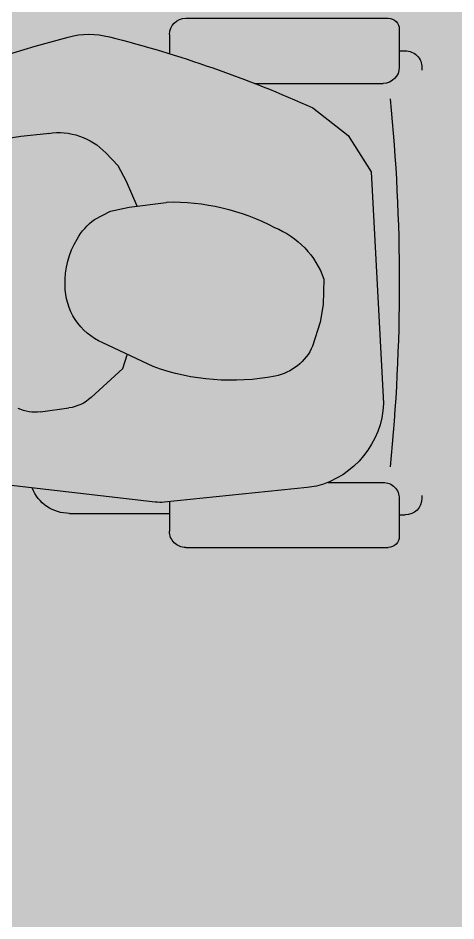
# Model space of a CAD drawing. Extents: x 11034434 to 11724204, y -4674497 to -3911811.
# Drawn here: x 11296551 to 11297080, y -4642710 to -4641619 of the extents above; entities that cross this region are included whole.
import ezdxf

# ---------------------------------------------------------------- set-up
doc = ezdxf.new("R2010")
doc.units = 0
doc.header["$MEASUREMENT"] = 0
doc.layers.get('0').update_dxf_attribs({"color": 251, "linetype": 'CONTINUOUS'})
doc.layers.add('HATCH', color=251, linetype='CONTINUOUS')

msp = doc.modelspace()

# ---------------------------------------------------------------- hatches: boundary and pattern name
at = {"layer": 'HATCH', "ltscale": 500}
h = msp.add_hatch(color=251, dxfattribs=at)
h.dxf.hatch_style = 1
h.paths.add_polyline_path([(11284390.66743924, -4648801.970135776), (11284690.66743953, -4648801.970135776), (11284690.66743953, -4649701.970135774), (11284390.66743924, -4649701.970135774)])
h.paths.add_polyline_path([(11327800.66743947, -4652666.970135772), (11328700.66743918, -4652666.970135772), (11328700.66743918, -4652966.970135771), (11327800.66743947, -4652966.970135771)])
h.paths.add_polyline_path([(11302215.66743951, -4658731.970135761), (11302515.66743921, -4658731.970135761), (11302515.66743921, -4659631.971005393), (11302215.66743951, -4659631.971005393)])
h.paths.add_polyline_path([(11324600.66743918, -4658731.970135761), (11325200.66743918, -4658731.970135761), (11325200.66743918, -4659031.970135761), (11324600.66743918, -4659031.970135761)])
h.paths.add_polyline_path([(11280960.66743954, -4640611.970135786), (11281710.66743954, -4640611.970135786), (11281710.66743954, -4640911.970135787), (11280960.66743954, -4640911.970135787)])
h.paths.add_polyline_path([(11280960.66743954, -4644141.97013578), (11281860.66743954, -4644141.97013578), (11281860.66743954, -4644441.970135782), (11280960.66743954, -4644441.970135782)])
h.paths.add_polyline_path([(11317942.4065698, -4658631.970135763), (11318770.66743949, -4658631.970135763), (11318770.66743949, -4658931.970135761), (11317942.4065698, -4658931.970135761)])
h.paths.add_polyline_path([(11294185.66743952, -4658031.969266132), (11294485.66743952, -4658031.969266132), (11294485.66743952, -4658931.970135761), (11294185.66743952, -4658931.970135761)])
h.paths.add_polyline_path([(11288015.66743923, -4658181.969266132), (11288315.66743953, -4658181.969266132), (11288315.66743953, -4658931.970135761), (11288015.66743923, -4658931.970135761)])
h.paths.add_polyline_path([(11287690.66743953, -4658956.970135761), (11287990.66743953, -4658956.970135761), (11287990.66743953, -4659706.971005393), (11287690.66743953, -4659706.971005393)])
h.paths.add_polyline_path([(11280960.66743954, -4629741.970135801), (11281710.66743954, -4629741.970135801), (11281710.66743954, -4630041.970135801), (11280960.66743954, -4630041.970135801)])
h.paths.add_polyline_path([(11327800.66743947, -4629741.970135802), (11328700.66743917, -4629741.970135802), (11328700.66743917, -4630041.970135801), (11327800.66743947, -4630041.970135801)])
h.paths.add_polyline_path([(11280860.66743954, -4648801.970135776), (11281160.66743924, -4648801.970135776), (11281160.66743924, -4649701.970135774), (11280860.66743954, -4649701.970135774)])
h.paths.add_polyline_path([(11287690.66743953, -4658181.969266132), (11287990.66743953, -4658181.969266132), (11287990.66743953, -4658931.970135761), (11287690.66743953, -4658931.970135761)])
h.paths.add_polyline_path([(11327700.66743918, -4616011.970135822), (11328000.66743948, -4616011.970135822), (11328000.66743948, -4615033.70926629), (11327700.66743918, -4615033.70926629)])
h.paths.add_polyline_path([(11280960.66743954, -4637011.970135792), (11281710.66743954, -4637011.970135792), (11281710.66743954, -4637311.970135792), (11280960.66743954, -4637311.970135792)])
h.paths.add_polyline_path([(11309415.6674395, -4658731.970135761), (11309715.6674395, -4658731.970135761), (11309715.6674395, -4659631.971005393), (11309415.6674395, -4659631.971005393)])
h.paths.add_polyline_path([(11327800.66743947, -4609781.970135829), (11328700.66743918, -4609781.970135829), (11328700.66743918, -4610081.970135828), (11327800.66743947, -4610081.970135828)])
h.paths.add_polyline_path([(11327800.66743947, -4626141.970135807), (11328700.66743917, -4626141.970135807), (11328700.66743917, -4626441.970135807), (11327800.66743947, -4626441.970135807)])
h.paths.add_polyline_path([(11280960.66743954, -4633411.970135795), (11281710.66743954, -4633411.970135795), (11281710.66743954, -4633711.970135797), (11280960.66743954, -4633711.970135797)])
h.paths.add_polyline_path([(11313015.6674392, -4652701.97013577), (11313315.6674395, -4652701.97013577), (11313315.6674395, -4653601.971005402), (11313015.6674392, -4653601.971005402)])
h.paths.add_polyline_path([(11327800.66743947, -4633411.970135797), (11328700.66743918, -4633411.970135797), (11328700.66743918, -4633711.970135797), (11327800.66743947, -4633711.970135797)])
h.paths.add_polyline_path([(11286005.66743953, -4619011.970135817), (11286305.66743923, -4619011.970135817), (11286305.66743923, -4619611.971005449), (11286005.66743953, -4619611.971005449)])
h.paths.add_polyline_path([(11280960.66743958, -4619011.970135817), (11281860.66743954, -4619011.970135817), (11281860.66743954, -4619311.970135817), (11280960.66743958, -4619311.970135817)])
h.paths.add_polyline_path([(11327800.66743948, -4619011.970135817), (11328600.66743918, -4619011.970135817), (11328600.66743918, -4619311.970135817), (11327800.66743948, -4619311.970135817)])
h.paths.add_polyline_path([(11324600.66743918, -4647741.970135778), (11325299.56749608, -4647741.970135778), (11325299.56749608, -4648041.970135776), (11324600.66743918, -4648041.970135776)])
h.paths.add_polyline_path([(11321770.66743948, -4658631.970135763), (11322598.92830886, -4658631.970135763), (11322598.92830886, -4658931.970135761), (11321770.66743948, -4658931.970135761)])
h.paths.add_polyline_path([(11327800.66743947, -4640611.970135788), (11328700.66743918, -4640611.970135788), (11328700.66743918, -4640911.970135787), (11327800.66743947, -4640911.970135787)])
h.paths.add_polyline_path([(11286005.66743953, -4615411.969266192), (11286305.66743923, -4615411.969266192), (11286305.66743923, -4616011.97013582), (11286005.66743953, -4616011.97013582)])
h.paths.add_polyline_path([(11286330.66743983, -4615411.969266192), (11286630.66743953, -4615411.969266192), (11286630.66743953, -4616011.97013582), (11286330.66743983, -4616011.97013582)])
h.paths.add_polyline_path([(11282340.66743953, -4615111.96926634), (11282640.66743923, -4615111.96926634), (11282640.66743923, -4616011.970135822), (11282340.66743953, -4616011.970135822)])
h.paths.add_polyline_path([(11327800.66743947, -4658631.970135763), (11328700.66743917, -4658631.970135763), (11328700.66743917, -4658931.970135761), (11327800.66743947, -4658931.970135761)])
h.paths.add_polyline_path([(11300450.66743922, -4607481.96926635), (11300750.66743892, -4607481.96926635), (11300750.66743892, -4608381.970135832), (11300450.66743922, -4608381.970135832)])
h.paths.add_polyline_path([(11306480.6674392, -4607481.969266349), (11306780.6674389, -4607481.969266349), (11306780.6674389, -4608381.97013583), (11306480.6674392, -4608381.97013583)])
h.paths.add_polyline_path([(11284390.66743924, -4658181.969266132), (11284690.66743953, -4658181.969266132), (11284690.66743953, -4658931.970135761), (11284390.66743924, -4658931.970135761)])
h.paths.add_polyline_path([(11286330.66743983, -4619011.970135817), (11286630.66743953, -4619011.970135817), (11286630.66743953, -4619611.971005449), (11286330.66743983, -4619611.971005449)])
h.paths.add_polyline_path([(11297150.66743952, -4607481.969266349), (11297450.66743922, -4607481.969266349), (11297450.66743922, -4608381.970135832), (11297150.66743952, -4608381.970135832)])
h.paths.add_polyline_path([(11282340.66743953, -4609231.969266348), (11282640.66743924, -4609231.969266348), (11282640.66743924, -4609981.970135829), (11282340.66743953, -4609981.970135829)])
h.paths.add_polyline_path([(11286005.66743953, -4622611.970135812), (11286305.66743923, -4622611.970135812), (11286305.66743923, -4623211.971005443), (11286005.66743953, -4623211.971005443)])
h.paths.add_polyline_path([(11286330.66743983, -4623211.971005443), (11286630.66743953, -4623211.971005443), (11286630.66743953, -4622611.970135814), (11286330.66743983, -4622611.970135814)])
h.paths.add_polyline_path([(11284390.66743924, -4643691.970135782), (11284690.66743953, -4643691.970135782), (11284690.66743953, -4644441.97013578), (11284390.66743924, -4644441.97013578)])
h.paths.add_polyline_path([(11286005.66743953, -4609231.969266348), (11286305.66743923, -4609231.969266348), (11286305.66743923, -4609981.970135829), (11286005.66743953, -4609981.970135829)])
h.paths.add_polyline_path([(11283940.6665696, -4658956.970135761), (11284690.66743953, -4658956.970135761), (11284690.66743953, -4659256.970135761), (11283940.6665696, -4659256.970135761)])
h.paths.add_polyline_path([(11313015.6674392, -4658731.970135761), (11313315.66743949, -4658731.970135761), (11313315.66743949, -4659631.971005393), (11313015.6674392, -4659631.971005393)])
h.paths.add_polyline_path([(11284390.66743924, -4652701.970135771), (11284690.66743953, -4652701.970135771), (11284690.66743953, -4653451.971005401), (11284390.66743924, -4653451.971005401)])
h.paths.add_polyline_path([(11305815.6674395, -4658731.970135761), (11306115.6674395, -4658731.970135761), (11306115.6674395, -4659631.971005393), (11305815.6674395, -4659631.971005393)])
h.paths.add_polyline_path([(11327800.66743947, -4622611.970135814), (11328700.66743918, -4622611.970135814), (11328700.66743918, -4622911.970135813), (11327800.66743947, -4622911.970135813)])
h.paths.add_polyline_path([(11280960.66743954, -4626141.970135807), (11281710.66743954, -4626141.970135807), (11281710.66743954, -4626441.970135807), (11280960.66743954, -4626441.970135807)])
h.paths.add_polyline_path([(11321770.66743948, -4658956.970135761), (11322370.66830911, -4658956.970135761), (11322370.66830911, -4659256.970135761), (11321770.66743948, -4659256.970135761)])
h.paths.add_polyline_path([(11280685.66700472, -4658956.970135761), (11281435.66787405, -4658956.970135761), (11281435.66787405, -4659256.970135761), (11280685.66700472, -4659256.970135761)])
h.paths.add_polyline_path([(11318170.66656956, -4658956.970135761), (11318770.66743949, -4658956.970135761), (11318770.66743949, -4659256.970135761), (11318170.66656956, -4659256.970135761)])
h.paths.add_polyline_path([(11281860.66743954, -4622611.970135812), (11280960.66743988, -4622611.970135812), (11280960.66743988, -4622911.970135812), (11281860.66743954, -4622911.970135812)])
h.paths.add_polyline_path([(11294185.66743952, -4652701.97013577), (11294485.66743952, -4652701.97013577), (11294485.66743952, -4653601.971005401), (11294185.66743952, -4653601.971005401)])
h.paths.add_polyline_path([(11298615.66743951, -4658731.970135761), (11298915.66743951, -4658731.970135761), (11298915.66743951, -4659631.971005393), (11298615.66743951, -4659631.971005393)])
h.paths.add_polyline_path([(11318470.66743919, -4652701.970135772), (11318770.66743949, -4652701.970135772), (11318770.66743949, -4653601.971005402), (11318470.66743919, -4653601.971005402)])
h.paths.add_polyline_path([(11327800.66743947, -4644141.970135782), (11328700.66743917, -4644141.970135782), (11328700.66743917, -4644441.970135782), (11327800.66743947, -4644441.970135782)])
h.paths.add_polyline_path([(11327800.66743947, -4649401.970135775), (11328778.92830886, -4649401.970135775), (11328778.92830886, -4649701.970135774), (11327800.66743947, -4649701.970135774)])
h.paths.add_polyline_path([(11288760.66743953, -4609081.969266199), (11289060.66743953, -4609081.969266199), (11289060.66743953, -4609981.970135829), (11288760.66743953, -4609981.970135829)])
edge = h.paths.add_edge_path()
edge.add_line((11309265.6674392, -4609081.969266342), (11309265.6674392, -4609981.970135828))
edge.add_line((11321770.66743948, -4649701.970135774), (11322748.92830916, -4649701.970135774))
edge.add_line((11287690.66743953, -4643691.970135782), (11287690.66743953, -4644441.970135782))
edge.add_line((11309565.6674395, -4616011.97013582), (11309565.6674395, -4615111.96926634))
edge.add_line((11287990.66743953, -4653451.971005401), (11287990.66743953, -4652701.970135771))
edge.add_line((11288015.66743923, -4652701.970135771), (11288015.66743923, -4653451.971005401))
h.paths.add_polyline_path([(11306480.6674395, -4649401.970135774), (11307380.66830883, -4649401.970135774), (11307380.66830883, -4649701.970135774), (11306480.6674395, -4649701.970135774)], flags=17)
h.paths.add_polyline_path([(11291120.66743923, -4648801.970135776), (11291420.66743952, -4648801.970135776), (11291420.66743952, -4649701.970135581), (11291120.66743923, -4649701.970135581)], flags=17)
h.paths.add_polyline_path([(11288015.66743923, -4648951.970135775), (11288315.66743953, -4648951.970135775), (11288315.66743953, -4649701.970135774), (11288015.66743923, -4649701.970135774)], flags=17)
h.paths.add_polyline_path([(11288015.66743923, -4652701.970135771), (11288315.66743953, -4652701.970135771), (11288315.66743953, -4653451.971005401), (11288015.66743923, -4653451.971005401)], flags=17)
h.paths.add_polyline_path([(11296472.40656984, -4649401.970135775), (11297450.66743922, -4649401.970135775), (11297450.66743922, -4649701.970135774), (11296472.40656984, -4649701.970135774)], flags=17)
h.paths.add_polyline_path([(11298276.53700482, -4652701.970135771), (11299254.79787421, -4652701.970135771), (11299254.79787421, -4653001.970135771), (11298276.53700482, -4653001.970135771)], flags=17)
h.paths.add_polyline_path([(11311840.66657016, -4649401.970135775), (11312740.6674395, -4649401.970135775), (11312740.6674395, -4649701.970135774), (11311840.66657016, -4649701.970135774)], flags=17)
h.paths.add_polyline_path([(11300450.66743921, -4649401.970135774), (11301428.92830889, -4649401.970135774), (11301428.92830889, -4649701.970135774), (11300450.66743921, -4649701.970135774)], flags=17)
h.paths.add_polyline_path([(11317870.66656986, -4649401.970135775), (11318770.66743949, -4649401.970135775), (11318770.66743949, -4649701.970135774), (11317870.66656986, -4649701.970135774)], flags=17)
h.paths.add_polyline_path([(11287690.66743953, -4648951.970135775), (11287990.66743953, -4648951.970135775), (11287990.66743953, -4649701.970135774), (11287690.66743953, -4649701.970135774)], flags=17)
h.paths.add_polyline_path([(11287690.66743953, -4652701.970135771), (11287990.66743953, -4652701.970135771), (11287990.66743953, -4653451.971005401), (11287690.66743953, -4653451.971005401)], flags=17)
h.paths.add_polyline_path([(11311840.66657016, -4622611.970135814), (11312740.6674395, -4622611.970135814), (11312740.6674395, -4622911.970135812), (11311840.66657016, -4622911.970135812)], flags=17)
h.paths.add_polyline_path([(11306480.6674395, -4615411.969266192), (11306780.6674395, -4615411.969266192), (11306780.6674395, -4616011.97013582), (11306480.6674395, -4616011.97013582)], flags=16)
h.paths.add_polyline_path([(11306480.6674395, -4629741.970135802), (11307380.66830884, -4629741.970135802), (11307380.66830884, -4630041.970135801), (11306480.6674395, -4630041.970135801)], flags=17)
h.paths.add_polyline_path([(11303250.66743951, -4613551.970135825), (11303850.66830914, -4613551.970135825), (11303850.66830914, -4613851.970135825), (11303250.66743951, -4613851.970135825)], flags=17)
h.paths.add_polyline_path([(11303250.66743951, -4615711.97013582), (11303850.66830914, -4615711.97013582), (11303850.66830914, -4616011.97013582), (11303250.66743951, -4616011.97013582)], flags=16)
h.paths.add_polyline_path([(11311840.66657016, -4644141.970135782), (11312740.6674395, -4644141.970135782), (11312740.6674395, -4644441.97013578), (11311840.66657016, -4644441.97013578)], flags=17)
h.paths.add_polyline_path([(11287690.66743953, -4643691.970135782), (11287990.66743953, -4643691.970135782), (11287990.66743953, -4644441.970135782), (11287690.66743953, -4644441.970135782)], flags=17)
h.paths.add_polyline_path([(11297450.66743923, -4633711.97013582), (11296550.66656989, -4633711.97013582), (11296550.66656989, -4633411.970135798), (11297450.66743923, -4633411.970135798)], flags=17)
h.paths.add_polyline_path([(11290520.66656989, -4640611.970135788), (11291420.66743952, -4640611.970135788), (11291420.66743952, -4640911.970135787), (11290520.66656989, -4640911.970135787)], flags=17)
h.paths.add_polyline_path([(11297150.66743952, -4643841.970135784), (11297450.66743922, -4643841.970135784), (11297450.66743922, -4644741.970135782), (11297150.66743952, -4644741.970135782)], flags=17)
h.paths.add_polyline_path([(11290520.66656989, -4644141.970135782), (11291420.66743952, -4644141.970135782), (11291420.66743952, -4644441.970135782), (11290520.66656989, -4644441.970135782)], flags=17)
h.paths.add_polyline_path([(11306480.6674395, -4640611.970135788), (11307380.66830883, -4640611.970135788), (11307380.66830883, -4640911.970135787), (11306480.6674395, -4640911.970135787)], flags=17)
h.paths.add_polyline_path([(11288015.66743923, -4643691.970135782), (11288315.66743953, -4643691.970135782), (11288315.66743953, -4644441.970135782), (11288015.66743923, -4644441.970135782)], flags=17)
h.paths.add_polyline_path([(11290520.66656989, -4637011.970135792), (11291420.66743952, -4637011.970135792), (11291420.66743952, -4637311.970135792), (11290520.66656989, -4637311.970135792)], flags=17)
h.paths.add_polyline_path([(11311840.66657017, -4626141.970135807), (11312740.6674395, -4626141.970135807), (11312740.6674395, -4626441.970135807), (11311840.66657017, -4626441.970135807)], flags=17)
h.paths.add_polyline_path([(11311840.66657016, -4637011.970135792), (11312740.6674395, -4637011.970135792), (11312740.6674395, -4637311.970135792), (11311840.66657016, -4637311.970135792)], flags=17)
h.paths.add_polyline_path([(11311840.66657016, -4633411.970135796), (11312740.6674395, -4633411.970135796), (11312740.6674395, -4633711.970135797), (11311840.66657016, -4633711.970135797)], flags=17)
h.paths.add_polyline_path([(11315340.66743949, -4647741.970135778), (11315940.66743949, -4647741.970135778), (11315940.66743949, -4648041.970135778), (11315340.66743949, -4648041.970135778)], flags=17)
h.paths.add_polyline_path([(11321770.66743948, -4629741.970135802), (11322670.66830882, -4629741.970135802), (11322670.66830882, -4630041.970135801), (11321770.66743948, -4630041.970135801)], flags=17)
h.paths.add_polyline_path([(11317870.66656986, -4629741.970135802), (11318770.66743949, -4629741.970135802), (11318770.66743949, -4630041.970135801), (11317870.66656986, -4630041.970135801)], flags=17)
h.paths.add_polyline_path([(11300450.66743922, -4636711.970135792), (11300750.66743951, -4636711.970135792), (11300750.66743951, -4637611.97013579), (11300450.66743922, -4637611.97013579)], flags=17)
h.paths.add_polyline_path([(11306480.6674395, -4637011.970135792), (11307380.66830884, -4637011.970135792), (11307380.66830884, -4637311.970135792), (11306480.6674395, -4637311.970135792)], flags=17)
h.paths.add_polyline_path([(11321770.66743948, -4649401.970135775), (11322748.92830916, -4649401.970135775), (11322748.92830916, -4649701.970135774), (11321770.66743948, -4649701.970135774)], flags=17)
h.paths.add_polyline_path([(11297150.66743952, -4636711.970135792), (11297450.66743922, -4636711.970135792), (11297450.66743922, -4637611.97013579), (11297150.66743952, -4637611.97013579)], flags=17)
h.paths.add_polyline_path([(11318470.66743919, -4636711.970135792), (11318770.66743949, -4636711.970135792), (11318770.66743949, -4637611.970135792), (11318470.66743919, -4637611.970135792)], flags=17)
h.paths.add_polyline_path([(11300450.66743921, -4629741.970135801), (11301350.66830914, -4629741.970135801), (11301350.66830914, -4630041.970135802), (11300450.66743921, -4630041.970135802)], flags=17)
h.paths.add_polyline_path([(11313568.16743949, -4615711.970135822), (11314468.16743949, -4615711.970135822), (11314468.16743949, -4616011.97013582), (11313568.16743949, -4616011.97013582)], flags=17)
h.paths.add_polyline_path([(11317870.66743919, -4615711.970135822), (11318770.66743949, -4615711.970135822), (11318770.66743949, -4616011.97013582), (11317870.66743919, -4616011.97013582)], flags=17)
h.paths.add_polyline_path([(11321770.66743948, -4615711.970135822), (11322670.66743948, -4615711.970135822), (11322670.66743948, -4616011.970135827), (11321770.66743948, -4616011.970135827)], flags=17)
h.paths.add_polyline_path([(11306480.6674395, -4633411.970135797), (11307380.66830884, -4633411.970135797), (11307380.66830884, -4633711.970135797), (11306480.6674395, -4633711.970135797)], flags=17)
h.paths.add_polyline_path([(11300450.66743921, -4633411.970135795), (11301350.66830914, -4633411.970135795), (11301350.66830914, -4633711.970135796), (11300450.66743921, -4633711.970135796)], flags=17)
h.paths.add_polyline_path([(11294020.66743952, -4647741.970135776), (11294620.66743922, -4647741.970135776), (11294620.66743922, -4648041.970135776), (11294020.66743952, -4648041.970135776)], flags=17)
h.paths.add_polyline_path([(11306480.6674392, -4622611.970135814), (11307380.66830884, -4622611.970135814), (11307380.66830884, -4622911.970135812), (11306480.6674392, -4622911.970135812)], flags=17)
h.paths.add_polyline_path([(11290520.66656989, -4633411.970135797), (11291420.66743952, -4633411.970135797), (11291420.66743952, -4633711.970135797), (11290520.66656989, -4633711.970135797)], flags=17)
h.paths.add_polyline_path([(11321770.66743948, -4633411.970135797), (11322670.66830882, -4633411.970135797), (11322670.66830882, -4633711.970135797), (11321770.66743948, -4633711.970135797)], flags=17)
h.paths.add_polyline_path([(11317870.66656986, -4633411.970135797), (11318770.66743949, -4633411.970135797), (11318770.66743949, -4633711.970135797), (11317870.66656986, -4633711.970135797)], flags=17)
h.paths.add_polyline_path([(11321770.66743948, -4636711.970135792), (11322070.66743948, -4636711.970135792), (11322070.66743948, -4637611.970135792), (11321770.66743948, -4637611.970135792)], flags=17)
h.paths.add_polyline_path([(11300450.66743921, -4640311.970156673), (11300750.66743951, -4640311.970156673), (11300750.66743951, -4641211.970135786), (11300450.66743921, -4641211.970135786)], flags=17)
h.paths.add_polyline_path([(11321770.66743949, -4643841.970135784), (11322070.66743948, -4643841.970135784), (11322070.66743948, -4644741.970135782), (11321770.66743949, -4644741.970135782)], flags=17)
h.paths.add_polyline_path([(11306480.6674395, -4626141.970135807), (11307380.66830884, -4626141.970135807), (11307380.66830884, -4626441.970135807), (11306480.6674395, -4626441.970135807)], flags=17)
h.paths.add_polyline_path([(11318470.66743919, -4625841.970135807), (11318770.66743949, -4625841.970135807), (11318770.66743949, -4626741.970135807), (11318470.66743919, -4626741.970135807)], flags=17)
h.paths.add_polyline_path([(11321770.66743948, -4625841.970135807), (11322070.66743948, -4625841.970135807), (11322070.66743948, -4626741.970135807), (11321770.66743948, -4626741.970135807)], flags=17)
h.paths.add_polyline_path([(11296550.66656989, -4629741.970135802), (11297450.66743922, -4629741.970135802), (11297450.66743922, -4630041.970135801), (11296550.66656989, -4630041.970135801)], flags=17)
h.paths.add_polyline_path([(11311645.36303722, -4629741.771446085), (11312740.6674395, -4629741.970135802), (11312740.6674395, -4630041.970135803), (11311645.36303722, -4630041.771446086)], flags=17)
h.paths.add_polyline_path([(11290520.66656989, -4629741.970135802), (11291420.66743952, -4629741.970135802), (11291420.66743952, -4630041.970135801), (11290520.66656989, -4630041.970135801)], flags=17)
h.paths.add_polyline_path([(11305476.53700481, -4652701.97013577), (11306454.7978739, -4652701.97013577), (11306454.7978739, -4653001.970135771), (11305476.53700481, -4653001.970135771)], flags=17)
h.paths.add_polyline_path([(11297150.66743952, -4640311.970135788), (11297450.66743922, -4640311.970135788), (11297450.66743922, -4641211.970135786), (11297150.66743952, -4641211.970135786)], flags=17)
h.paths.add_polyline_path([(11293005.66743952, -4609981.970135829), (11293305.66743923, -4609981.970135829), (11293305.66743923, -4609181.969266199), (11293005.66743952, -4609181.969266199)], flags=17)
h.paths.add_polyline_path([(11321770.66743948, -4622311.970135812), (11322070.66743948, -4622311.970135812), (11322070.66743948, -4623211.970135812), (11321770.66743948, -4623211.970135812)], flags=17)
h.paths.add_polyline_path([(11297150.66743952, -4612951.969266342), (11297450.66743922, -4612951.969266342), (11297450.66743922, -4613851.970135825), (11297150.66743952, -4613851.970135825)], flags=17)
h.paths.add_polyline_path([(11311840.66657016, -4619011.970135817), (11312740.6674395, -4619011.970135817), (11312740.6674395, -4619311.970135817), (11311840.66657016, -4619311.970135817)], flags=17)
h.paths.add_polyline_path([(11306480.6674395, -4612951.969266342), (11306780.6674392, -4612951.969266342), (11306780.6674392, -4613851.970135825), (11306480.6674395, -4613851.970135825)], flags=17)
h.paths.add_polyline_path([(11293005.66743952, -4615111.96926634), (11293305.66743922, -4615111.96926634), (11293305.66743922, -4616011.97013582), (11293005.66743952, -4616011.97013582)], flags=17)
h.paths.add_polyline_path([(11309265.6674395, -4615111.96926634), (11309565.6674392, -4615111.96926634), (11309565.66743891, -4616011.970135847), (11309265.66743921, -4616011.970135847)], flags=16)
h.paths.add_polyline_path([(11290520.66656989, -4619011.970135817), (11291420.66743952, -4619011.970135817), (11291420.66743952, -4619311.970135817), (11290520.66656989, -4619311.970135817)], flags=17)
h.paths.add_polyline_path([(11300450.66743922, -4619011.970135817), (11301095.66743951, -4619011.970135817), (11301095.66743951, -4619311.970135817), (11300450.66743922, -4619311.970135817)], flags=17)
h.paths.add_polyline_path([(11288760.66743953, -4615111.96926634), (11289060.66743923, -4615111.96926634), (11289060.66743923, -4616011.970135822), (11288760.66743953, -4616011.970135822)], flags=17)
h.paths.add_polyline_path([(11318470.66743919, -4609081.969266348), (11318770.66743889, -4609081.969266348), (11318770.66743889, -4609981.970135828), (11318470.66743919, -4609981.970135828)], flags=17)
h.paths.add_polyline_path([(11297150.66743952, -4615111.96926634), (11297450.66743922, -4615111.96926634), (11297450.66743922, -4616011.97013582), (11297150.66743952, -4616011.97013582)], flags=17)
h.paths.add_polyline_path([(11313868.1674392, -4609081.969266348), (11314168.1674389, -4609081.969266348), (11314168.1674389, -4609981.970135828), (11313868.1674392, -4609981.970135828)], flags=17)
h.paths.add_polyline_path([(11321770.66743948, -4619011.970135817), (11322670.66830882, -4619011.970135817), (11322670.66830882, -4619311.970135817), (11321770.66743948, -4619311.970135817)], flags=17)
h.paths.add_polyline_path([(11297150.66743952, -4625841.970135807), (11297450.66743922, -4625841.970135807), (11297450.66743922, -4626741.970135807), (11297150.66743952, -4626741.970135807)], flags=17)
h.paths.add_polyline_path([(11290520.66656989, -4622611.970135812), (11291420.66743952, -4622611.970135812), (11291420.66743952, -4622911.970135812), (11290520.66656989, -4622911.970135812)], flags=17)
h.paths.add_polyline_path([(11309265.6674392, -4609081.969266342), (11309565.6674389, -4609081.969266342), (11309565.6674389, -4609981.970135825), (11309265.6674392, -4609981.970135825)], flags=17)
h.paths.add_polyline_path([(11317870.66656985, -4619011.970135817), (11318770.6674395, -4619011.970135817), (11318770.66743952, -4619311.970135817), (11317870.66656986, -4619311.970135817)], flags=17)
h.paths.add_polyline_path([(11321770.66743949, -4609081.969266348), (11322070.66743919, -4609081.969266348), (11322070.66743919, -4609981.970135828), (11321770.66743949, -4609981.970135828)], flags=17)
h.paths.add_polyline_path([(11309076.53700451, -4652701.970135771), (11310054.79787419, -4652701.970135771), (11310054.79787419, -4653001.970135771), (11309076.53700451, -4653001.970135771)], flags=17)
h.paths.add_polyline_path([(11306480.6674395, -4619011.970135817), (11307380.66830884, -4619011.970135817), (11307380.66830884, -4619311.970135817), (11306480.6674395, -4619311.970135817)], flags=17)
h.paths.add_polyline_path([(11306480.6674392, -4644141.970135782), (11307380.66830883, -4644141.970135782), (11307380.66830883, -4644441.970135782), (11306480.6674392, -4644441.970135782)], flags=17)
h.paths.add_polyline_path([(11300450.66743922, -4622311.970135812), (11300750.66743951, -4622311.970135812), (11300750.66743951, -4623211.970135812), (11300450.66743922, -4623211.970135812)], flags=17)
h.paths.add_polyline_path([(11311840.66657016, -4640611.970135788), (11312740.6674395, -4640611.970135788), (11312740.6674395, -4640911.970135787), (11311840.66657016, -4640911.970135787)], flags=17)
h.paths.add_polyline_path([(11297150.66743952, -4623211.970135812), (11297450.66743921, -4623211.970135812), (11297450.66743921, -4622314.395516587), (11297150.66743952, -4622314.395516587)], flags=17)
h.paths.add_polyline_path([(11318470.66743919, -4640311.970135788), (11318770.66743949, -4640311.970135788), (11318770.66743949, -4641211.970135786), (11318470.66743919, -4641211.970135786)], flags=17)
h.paths.add_polyline_path([(11300450.66743922, -4643841.970135784), (11300750.66743951, -4643841.970135784), (11300750.66743951, -4644741.970135782), (11300450.66743922, -4644741.970135782)], flags=17)
h.paths.add_polyline_path([(11321770.66743948, -4640311.970135788), (11322070.66743948, -4640311.970135788), (11322070.66743948, -4641211.970135786), (11321770.66743948, -4641211.970135786)], flags=17)
h.paths.add_polyline_path([(11296472.40656984, -4619011.970135817), (11297450.66743922, -4619011.970135817), (11297450.66743922, -4619311.970135817), (11296472.40656984, -4619311.970135817)], flags=17)
h.paths.add_polyline_path([(11318470.66743919, -4643841.970135782), (11318770.66743949, -4643841.970135782), (11318770.66743949, -4644741.970135782), (11318470.66743919, -4644741.970135782)], flags=17)
h.paths.add_polyline_path([(11300450.66743922, -4625841.970135807), (11300750.66743951, -4625841.970135807), (11300750.66743951, -4626741.970135807), (11300450.66743922, -4626741.970135807)], flags=17)
h.paths.add_polyline_path([(11290520.66656989, -4626141.970135807), (11291420.66743923, -4626141.970135807), (11291420.66743923, -4626441.970135807), (11290520.66656989, -4626441.970135807)], flags=17)
h.paths.add_polyline_path([(11318470.66743919, -4622311.970135812), (11318770.66743949, -4622311.970135812), (11318770.66743949, -4623211.970135812), (11318470.66743919, -4623211.970135812)], flags=17)
h.paths.add_polyline_path([(11322070.66743948, -4652759.125658302), (11321770.66743948, -4652759.125728945), (11321770.66743948, -4653680.231005302), (11322070.66743948, -4653680.231005302)])

# ---------------------------------------------------------------- linework, layer by layer
at = {"lineweight": 25}
for p, q in [((11296753.710715, -4641619.062109696, 0.0026151761703659), (11296998.18592423, -4641619.062109696, 0.0026151761703659)), ((11297011.61288695, -4641632.489072431, 0.0026151761703659), (11297011.61288695, -4641678.190361826, 0.0026151761703659)), ((11296734.03869129, -4641638.734133417, 0.0026151761703659), (11296734.03869129, -4641661.853623966, 0.0026151761703659)), ((11297011.61288695, -4641658.406157136, 0.0026151761703659), (11297018.81430918, -4641658.406157136, 0.0026151761703659)), ((11297039.0009474, -4641678.592795376, 0.0026151761703659), (11297039.0009474, -4641681.941292772, 0.0026151761703659)), ((11296836.87138211, -4641697.750204577, 0.0026151761703659), (11296992.05304422, -4641697.750204577, 0.0026151761703659)), ((11296907.27054975, -4641727.311110489, 0.0026151761703659), (11296949.83716337, -4641760.707692365, 0.0026151761703659)), ((11296554.51356751, -4641762.04580223, 0.0026151761703659), (11296514.04606226, -4641768.403587297, 0.0026151761703659)), ((11296585.75058103, -4641758.520417187, 0.0026151761703659), (11296554.51356751, -4641762.04580223, 0.0026151761703659)), ((11296588.01902073, -4641758.164026252, 0.0026151761703659), (11296585.75058103, -4641758.520417187, 0.0026151761703659)), ((11296949.83716337, -4641760.707692365, 0.0026151761703659), (11296977.48833189, -4641804.740889324, 0.0026151761703659)), ((11296672.08821009, -4641797.238658655, 0.0026151761703659), (11296657.19291833, -4641781.610075222, 0.0026151761703659)), ((11296682.01168683, -4641816.412780453, 0.0026151761703659), (11296672.08821009, -4641797.238658655, 0.0026151761703659)), ((11296977.48833189, -4641804.740889324, 0.0026151761703659), (11296992.69263444, -4642084.302291327, 0.0026151761703659)), ((11296695.27081205, -4641845.938020815, 0.0026151761703659), (11296682.01168683, -4641816.412780453, 0.0026151761703659)), ((11296685.57834227, -4641847.1612544, 0.0026151761703659), (11296730.30452421, -4641841.516607668, 0.0026151761703659)), ((11296643.68456035, -4641862.03639286, 0.0026151761703659), (11296662.85868213, -4641852.112916114, 0.0026151761703659)), ((11296662.85868213, -4641852.112916114, 0.0026151761703659), (11296685.57834227, -4641847.1612544, 0.0026151761703659)), ((11296920.54911891, -4641934.233221107, 0.0026151761703659), (11296919.81582725, -4641964.757096322, 0.0026151761703659)), ((11296919.81582725, -4641964.757096322, 0.0026151761703659), (11296916.25013558, -4641986.050479807, 0.0026151761703659)), ((11296916.25013558, -4641986.050479807, 0.0026151761703659), (11296906.99949053, -4642015.148078348, 0.0026151761703659)), ((11296714.60559436, -4642039.845926961, 0.0026151761703659), (11296653.56746424, -4642011.174421545, 0.0026151761703659)), ((11296677.72841695, -4642041.967154502, 0.0026151761703659), (11296683.0773008, -4642025.585206623, 0.0026151761703659)), ((11296639.37833563, -4642077.255007497, 0.0026151761703659), (11296677.72841695, -4642041.967154502, 0.0026151761703659)), ((11296578.25712386, -4642094.487305477, 0.0026151761703659), (11296612.7139575, -4642089.79485487, 0.0026151761703659)), ((11296717.01489168, -4642203.589500936, 0.0026151761703659), (11296529.02701521, -4642181.94975235, 0.0026151761703659)), ((11296925.75258073, -4642179.714785717, 0.0026151761703659), (11296992.05304422, -4642179.714785717, 0.0026151761703659)), ((11296900.52985163, -4642185.882377034, 0.0026151761703659), (11296727.66868927, -4642203.654265072, 0.0026151761703659)), ((11296911.61314737, -4642184.483614913, 0.0026151761703659), (11296900.52985163, -4642185.882377034, 0.0026151761703659)), ((11296734.03869129, -4642202.999363987, 0.0026151761703659), (11296734.03869129, -4642238.730856877, 0.0026151761703659)), ((11297011.61288695, -4642199.274628467, 0.0026151761703659), (11297011.61288695, -4642244.975917861, 0.0026151761703659)), ((11297039.0009474, -4642195.523697522, 0.0026151761703659), (11297039.0009474, -4642198.872194915, 0.0026151761703659)), ((11296613.35073722, -4642217.201885637, 0.0026151761703659), (11296734.03869129, -4642217.201885637, 0.0026151761703659)), ((11297011.61288695, -4642219.058833158, 0.0026151761703659), (11297018.81430918, -4642219.058833158, 0.0026151761703659)), ((11296753.710715, -4642258.402880597, 0.0026151761703659), (11296998.18592423, -4642258.402880597, 0.0026151761703659))]:
    msp.add_line(p, q, dxfattribs=at)
at = {"extrusion": (0, 0, -0.9999999999999999)}
for centre, major_axis, ratio, start_param, end_param in [((11296753.710715, -4641638.734133417, 0.0026151761703659), (0.7758574193302384, -19.65671799899724), 0.9999999991214308, 1.61024619274684, 3.181042519197061), ((11297170.18694462, -4643733.497524912, 0.0026151761703659), (-15.89562310120869, -2164.925282942611), 0.9999999991715892, 2.771178495052932, 2.873445866623982), ((11297018.81430918, -4641678.592795376, 0.0026151761703659), (-0.2808424258119421, -20.18468456464486), 0.9999999991461608, 3.127679911683388, 4.698476238652587), ((11296684.29108418, -4641941.334402489, 0.0026151761703659), (-0.1453287767851058, -76.29906923161172), 0.9999999991375393, 0.4125303121582102, 1.567813386112932), ((11296849.16434751, -4641989.109074004, 0.0026151761703659), (1.42031397897104, -63.41069491200997), 0.9999999991479848, -1.125357855216803, -0.1739828267197838), ((11296883.98579949, -4642079.223460261, 0.0026151761703659), (-0.1057778652302137, -108.8253615703815), 0.9999999991487176, -1.525081833149523, -0.2576497282111454)]:
    msp.add_ellipse(centre, major_axis=major_axis, ratio=ratio, start_param=start_param, end_param=end_param, dxfattribs=at)
at = {"extrusion": (0, 0, -1)}
for centre, major_axis, ratio, start_param, end_param in [((11296998.18592423, -4641632.489072431, 0.0026151761703659), (0.4365718760336932, -13.41986338652586), 0.9999999990963823, 3.174112952245129, 4.744909278836173), ((11296637.2915313, -4641736.761376165, 0.0026151761703659), (0.6205749669084397, -98.35816091127984), 0.9999999991497168, 2.887097332260101, 3.397350030254553), ((11296290.82468885, -4643096.766116738, 0.0026151761703659), (23.37786009381529, -1501.621120620221), 0.9999999991867052, 3.406607932153399, 3.580129781187734), ((11296992.05304422, -4641678.190361826, 0.0026151761703659), (1.502828277001915, -19.5020243973623), 0.9999999991327081, -1.493888203403713, 0.07690812308574291), ((11294781.33797041, -4641938.732495146, 0.0026151761703659), (0.268433070815743, -2230.274902332396), 0.999999999130103, 4.612615419880972, 4.812403258361939), ((11296600.23177627, -4641835.89860593, 0.0026151761703659), (0.2782470143260979, -78.68760292705888), 0.9999999991861656, 2.989294160171362, 3.954545823333277), ((11296736.86743271, -4642107.165261824, 0.0026151761703659), (-2.157045314821894, -266.1414685328906), 0.9999999991263021, 3.109092605499936, 3.618568927590396), ((11296689.23693323, -4641923.831847547, 0.0026151761703659), (-5.318828063624023, -76.58594496770237), 0.9999999991286492, 2.017902395549624, 2.437030125154796), ((11296821.68025325, -4641968.81318996, 0.0026151761703659), (1.202289992437729, -104.7348144460708), 0.9999999991478912, 3.537566709493716, 4.387410509686974), ((11296713.12523743, -4641939.224843867, 0.0026151761703659), (-0.3673944423655074, -105.1555199329692), 0.9999999991813626, 1.546457480285748, 2.09886376556387), ((11296808.68782257, -4641781.51170775, 0.0026151761703659), (-0.01614926372737009, -274.9327813012665), 0.9999999991445039, -0.1934996773078055, 0.3491994093244335), ((11296606.07770225, -4642041.064593747, 0.0026151761703659), (1.239652792526558, -49.16443321731887), 0.9999999991453936, -0.7186280983645199, -0.1101417351179848), ((11296571.62086862, -4642045.757044354, 0.0026151761703659), (0.4732971616873885, -49.17778179878243), 0.9999999990878347, -0.1257269061482189, 0.4361422804142991), ((11296992.05304422, -4642199.274628467, 0.0026151761703659), (-1.204090009063123, -19.52274611043284), 0.9999999991124134, 3.079994417431777, 4.650790744712164), ((11296613.35073722, -4642168.803103788, 0.0026151761703659), (-0.0493399195335659, -48.39875670078283), 0.9999999991449309, -0.0010194455603347, 1.196123630233824), ((11296722.63899022, -4642154.732078282, 0.0026151761703659), (34.77555342786641, -34.7755534278664), 0.9999999999479068, 0.6829479310809986, 0.9000061895032684), ((11296753.710715, -4642238.730856877, 0.0026151761703659), (-0.861932571064509, -19.65313179848878), 0.999999999097026, -0.0438291765102203, 1.526967150656433), ((11296998.18592423, -4642244.975917861, 0.0026151761703659), (-0.4365738702356686, -13.41986332165084), 0.9999999990963814, 4.679868533176249, 6.250664860148582)]:
    msp.add_ellipse(centre, major_axis=major_axis, ratio=ratio, start_param=start_param, end_param=end_param, dxfattribs=at)
at = {"extrusion": (0, 0, -0.9999999999999998)}
msp.add_ellipse((11297018.81430918, -4642198.872194915, 0.0026151761703659), major_axis=(0.2808389675577255, -20.18468461276087), ratio=0.9999999991461611, start_param=-1.556883756310577, end_param=0.01391257035748605, dxfattribs=at)

doc.saveas('drawing.dxf')
